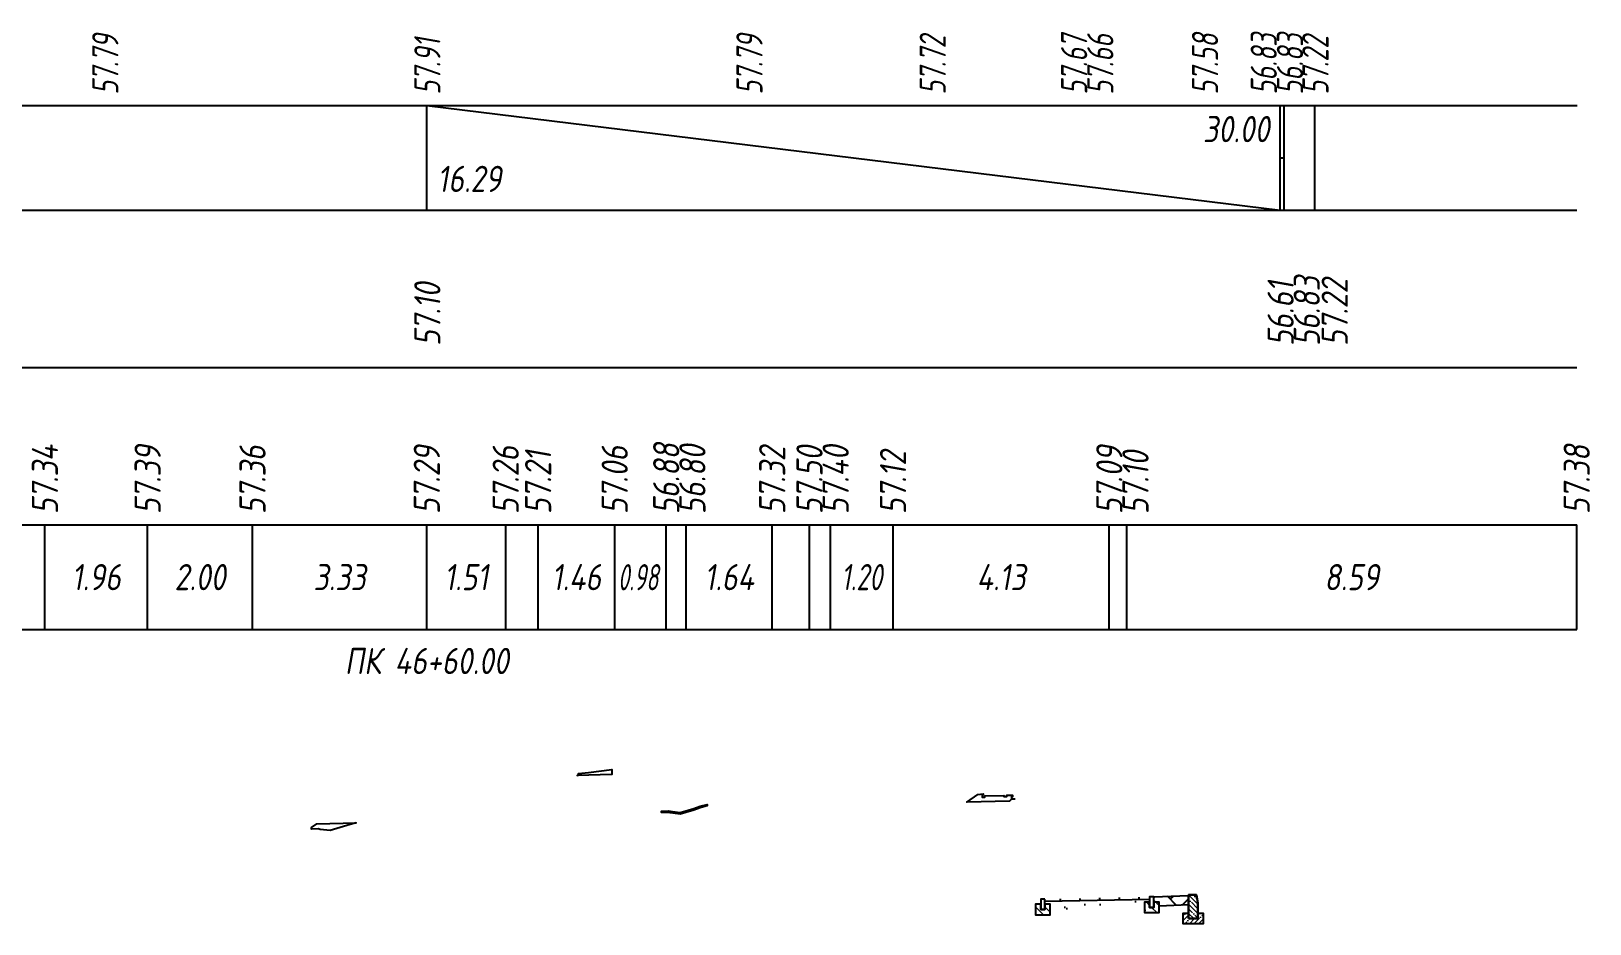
# Model space of a CAD drawing. Extents: x -717 to 1451, y -133302 to 233.
# Drawn here: x -209.5 to -60.7, y -73736.2 to -73651 of the extents above; entities that cross this region are included whole.
import ezdxf
from ezdxf.enums import TextEntityAlignment as Align

# ---------------------------------------------------------------- set-up
doc = ezdxf.new("R2010")
doc.units = 0
for name, color, linetype in [('КОД_399', 252, 'Continuous'), ('Код_510', 7, 'Continuous'), ('Код_514', 1, 'Continuous'), ('Код_516', 1, 'Continuous'), ('Объём_2650', 7, 'Continuous'), ('Подписи поперечников', 7, 'Continuous'), ('Таблица', 7, 'Continuous')]:
    doc.layers.add(name, color=color, linetype=linetype)
for name, color, linetype, true_color in [('Объём_2563', 7, 'Continuous', 0xff8000), ('Объём_2570', 7, 'Continuous', 0x80ff00), ('Объём_2600', 7, 'Continuous', 0x808000)]:
    doc.layers.add(name, color=color, linetype=linetype, true_color=true_color)
doc.styles.add('М', font='romand.shx', dxfattribs={"width": 0.8, "oblique": 10, "height": 2.5})

# ---------------------------------------------------------------- blocks, each defined once
blk = doc.blocks.new('БР100.30.18')
at = {"linetype": 'Continuous', "lineweight": 13}
h = blk.add_hatch(dxfattribs=at)
h.set_pattern_fill('ANSI35', scale=5)
h.set_pattern_definition([(45, (-1504.996, -4799.2297), (-0.88388348, 0.88388348), []), (45, (-1504.1121, -4799.2297), (-0.88388348, 0.88388348), [1.5625, -0.3125, 0, -0.3125])])
h.paths.add_polyline_path([(0.3, 3.47), (1.8, 3.47), (1.8, -1.03), (0, -1.03), (0, 1.97)])
h = blk.add_hatch(dxfattribs=at)
h.set_pattern_fill('ANSI35', scale=5, angle=90)
h.set_pattern_definition([(135, (-1504.996, -4800.7297), (-0.88388348, -0.88388348), []), (135, (-1504.996, -4799.8458), (-0.88388348, -0.88388348), [1.5625, -0.3125, 0, -0.3125])])
h.paths.add_polyline_path([(-1, -0.03), (0, -0.03), (0, -1.03), (1.8, -1.03), (1.8, -0.03), (2.8, -0.03), (2.8, -2.03), (-1, -2.03)])
at = {"color": 7, "lineweight": 30}
blk.add_lwpolyline([(1.8, -1.03), (0, -1.03), (0, 1.97), (0.3, 3.47), (1.8, 3.47)], close=True, dxfattribs=at)
at = {"linetype": 'Continuous'}
blk.add_lwpolyline([(0, -0.03), (-1, -0.03), (-1, -2.03), (2.8, -2.03), (2.8, -0.03), (1.8, -0.03)], dxfattribs=at)

msp = doc.modelspace()

# ---------------------------------------------------------------- hatches: boundary and pattern name
at = {"linetype": 'Continuous', "lineweight": 13}
h = msp.add_hatch(dxfattribs=at)
h.set_pattern_fill('ANSI35', scale=5, angle=90)
h.set_pattern_definition([(135, (-1933.6273, -8006.1763), (-0.883883476, -0.883883476), []), (135, (-1933.6273, -8005.2924), (-0.883883476, -0.883883476), [1.5625, -0.3125, 0, -0.3125])])
h.paths.add_polyline_path([(-112.181, -73734.304), (-112.68, -73734.304), (-112.681, -73734.804), (-113.081, -73734.804), (-113.081, -73734.304), (-113.581, -73734.304), (-113.581, -73735.304), (-112.181, -73735.304)])
at = {"linetype": 'Continuous'}
h = msp.add_hatch(dxfattribs=at)
h.set_pattern_fill('ANSI31', color=256, scale=15, angle=45, style=0)
h.set_pattern_definition([(90, (-1988.0683, -78687.2292), (-1.875, 3e-16), [])])
h.paths.add_polyline_path([(-112.681, -73733.804), (-102.685, -73733.598), (-102.685, -73733.798), (-112.681, -73733.997)])
at = {"linetype": 'Continuous', "lineweight": 13}
h = msp.add_hatch(dxfattribs=at)
h.set_pattern_fill('ANSI35', scale=5, angle=90)
h.set_pattern_definition([(135, (-1944.0228, -8005.9702), (-0.883883476, -0.883883476), []), (135, (-1944.0228, -8005.0863), (-0.883883476, -0.883883476), [1.5625, -0.3125, 0, -0.3125])])
h.paths.add_polyline_path([(-101.785, -73734.098), (-102.285, -73734.098), (-102.285, -73734.598), (-102.685, -73734.598), (-102.685, -73734.098), (-103.185, -73734.098), (-103.185, -73735.098), (-101.785, -73735.098)])
at = {"linetype": 'Continuous'}
h = msp.add_hatch(dxfattribs=at)
h.set_pattern_fill('AR-HBONE', color=253, scale=0.3)
h.set_pattern_definition([(45, (-375.6321, -79539.4477), (0, 1.69705627), [3.6, -1.2]), (135, (-374.7836, -79538.5992), (1e-16, 1.69705627), [3.6, -1.2])])
h.paths.add_polyline_path([(-102.685, -73733.598), (-102.685, -73734.598), (-102.685, -73734.598)])
h.paths.add_polyline_path([(-98.965, -73733.449), (-102.285, -73733.598), (-102.285, -73734.098), (-101.785, -73734.098), (-101.785, -73734.477), (-98.964, -73734.35)])
at = {"layer": 'КОД_399'}
h = msp.add_hatch(dxfattribs=at)
h.set_pattern_fill('AR-CONC', scale=0.7, angle=45, style=0)
h.set_pattern_definition([(95, (-1988.1503, -78687.3185), (3.860864, 3.2396496), [0.525, -5.775]), (40, (-1988.1503, -78687.3185), (-4.409945, 3.036377), [0.42, -4.62]), (145.45144, (-1987.8285, -78687.0485), (-0.549081, 6.2760265), [0.4461813, -4.907995]), (91.1842, (-1989.14, -78686.3285), (6.101854, 4.4632964), [0.7875, -8.6625]), (141.63564, (-1988.632, -78685.9566), (-0.1953, 9.447982), [0.669272, -7.361996]), (36.18416, (-1989.14, -78686.3285), (-0.1953, 9.447982), [0.63, -6.93]), (66, (-1988.3978, -78686.081), (4.947401, 0.9616773), [0.525, -5.775]), (11, (-1988.398, -78686.081), (-2.38496, 4.793659), [0.42, -4.62]), (116.45144, (-1987.9855, -78686.001), (2.562441, 5.7553363), [0.4461813, -4.907995]), (82.5, (-1988.1503, -78687.3185), (-1.5875523, 1.7079287), [0, -4.564, 0, -4.69, 0, -4.6375]), (52.5, (-1988.1503, -78687.3185), (-0.6501106, 3.2543661), [0, -2.674, 0, -4.459, 0, -1.7675]), (12.5, (-1989.254, -78688.4223), (2.7539272, 2.5306453), [0, -1.75, 0, -5.46, 0, -7.245]), (2.5, (-1989.749, -78688.9172), (2.3911299, 3.3821186), [0, -2.275, 0, -3.626, 0, -5.145])])
h.paths.add_polyline_path([(-112.181, -73734.304), (-112.681, -73734.304), (-112.681, -73733.997), (-102.685, -73733.798), (-102.685, -73734.098), (-103.185, -73734.098), (-103.185, -73734.558), (-112.181, -73734.737)])

# ---------------------------------------------------------------- linework, layer by layer
for points in [[(-113.081, -73734.304), (-113.581, -73734.304), (-113.581, -73735.304), (-112.181, -73735.304), (-112.181, -73734.304), (-112.681, -73734.304), (-112.681, -73734.804), (-113.081, -73734.804), (-113.081, -73734.304)], [(-112.681, -73733.804), (-113.081, -73733.804), (-113.081, -73734.804), (-112.681, -73734.804), (-112.681, -73733.804)], [(-112.681, -73733.997), (-102.685, -73733.798)], [(-102.685, -73734.098), (-103.185, -73734.098), (-103.185, -73735.098), (-101.785, -73735.098), (-101.785, -73734.098), (-102.285, -73734.098), (-102.285, -73734.598), (-102.685, -73734.598), (-102.685, -73734.098)], [(-102.285, -73733.598), (-102.685, -73733.598), (-102.685, -73734.598), (-102.285, -73734.598), (-102.285, -73733.598)], [(-102.285, -73733.598), (-98.965, -73733.449), (-98.964, -73734.35), (-101.785, -73734.477), (-101.785, -73734.098), (-102.285, -73734.098), (-102.285, -73733.598)]]:
    msp.add_lwpolyline(points)
at = {"layer": 'Код_510'}
for p, q in [((-208.147, -73708.084), (-208.147, -73698.084)), ((-198.343, -73708.084), (-198.343, -73698.084)), ((-188.33, -73708.084), (-188.33, -73698.084)), ((-171.691, -73708.084), (-171.691, -73698.084)), ((-164.156, -73708.084), (-164.156, -73698.084)), ((-161.061, -73708.084), (-161.061, -73698.084)), ((-153.75, -73708.084), (-153.75, -73698.084)), ((-148.83, -73708.084), (-148.83, -73698.084)), ((-146.934, -73708.084), (-146.934, -73698.084)), ((-138.713, -73708.084), (-138.713, -73698.084)), ((-135.151, -73708.084), (-135.151, -73698.084)), ((-133.162, -73708.084), (-133.162, -73698.084)), ((-127.176, -73708.084), (-127.176, -73698.084)), ((-106.528, -73708.084), (-106.528, -73698.084)), ((-104.869, -73708.084), (-104.869, -73698.084)), ((-61.903, -73708.084), (-61.903, -73698.084))]:
    msp.add_line(p, q, dxfattribs=at)
at = {"layer": 'Код_516'}
for p, q in [((-171.691, -73668.084), (-171.691, -73658.084)), ((-171.691, -73658.084), (-90.228, -73668.084)), ((-90.228, -73668.084), (-90.228, -73658.084)), ((-90.228, -73668.084), (-90.228, -73658.084)), ((-89.834, -73668.084), (-89.834, -73658.084)), ((-86.903, -73668.084), (-86.903, -73658.084)), ((-90.228, -73663.084), (-89.834, -73663.084))]:
    msp.add_line(p, q, dxfattribs=at)
at = {"layer": 'Объём_2563', "flags": 128}
msp.add_lwpolyline([(-116.063, -73724.462), (-120.146, -73724.544), (-119.079, -73723.833), (-118.582, -73723.771), (-118.582, -73723.871), (-118.682, -73723.871), (-118.682, -73724.071), (-118.402, -73724.071), (-118.402, -73723.959), (-116.603, -73723.922), (-116.603, -73724.03), (-116.323, -73724.03), (-116.323, -73723.905), (-115.759, -73723.88), (-115.759, -73724.043), (-115.859, -73724.043), (-115.859, -73724.243), (-115.578, -73724.243), (-115.579, -73724.273), (-115.879, -73724.279), (-116.063, -73724.462), (-116.063, -73724.462)], dxfattribs=at)
at = {"layer": 'Объём_2570', "flags": 128}
msp.add_lwpolyline([(-144.919, -73724.918), (-145.587, -73725.103), (-146.208, -73725.32), (-147.501, -73725.689), (-148.456, -73725.578), (-148.627, -73725.54), (-149.281, -73725.553), (-149.281, -73725.403), (-148.627, -73725.39), (-148.456, -73725.428), (-147.501, -73725.539), (-146.208, -73725.17), (-145.587, -73724.953), (-144.919, -73724.768), (-144.919, -73724.918), (-144.919, -73724.918)], dxfattribs=at)
at = {"layer": 'Объём_2600', "flags": 128}
msp.add_lwpolyline([(-179.007, -73726.677), (-179.628, -73726.894), (-180.921, -73727.263), (-181.875, -73727.152), (-182.046, -73727.115), (-182.701, -73727.127), (-182.701, -73726.977), (-182.188, -73726.635), (-178.446, -73726.523), (-179.007, -73726.677), (-179.007, -73726.677)], dxfattribs=at)
at = {"layer": 'Объём_2650', "color": 6, "flags": 128}
msp.add_lwpolyline([(-154.029, -73721.915), (-157.326, -73722.014), (-157.219, -73721.984), (-157.219, -73721.834), (-156.238, -73721.73), (-154.029, -73721.449), (-154.029, -73721.915), (-154.029, -73721.915)], dxfattribs=at)
at = {"layer": 'Таблица'}
for p, q in [((-292.131, -73658.084), (-61.849, -73658.084)), ((-292.186, -73668.084), (-61.903, -73668.084)), ((-292.186, -73683.084), (-61.903, -73683.084)), ((-292.186, -73698.084), (-61.903, -73698.084)), ((-292.186, -73708.084), (-61.903, -73708.084))]:
    msp.add_line(p, q, dxfattribs=at)

# ---------------------------------------------------------------- block references
at = {"lineweight": 18, "xscale": -0.5, "yscale": 0.5, "zscale": 0.5, "rotation": 0.05553677703885818}
msp.add_blockref('БР100.30.18', (-98.063, -73735.147), dxfattribs=at)

# ---------------------------------------------------------------- texts
at = {"layer": 'Код_510', "style": 'М', "oblique": 10, "width": 0.8}
for s, p in [('57.34', (-208.147, -73697.084)), ('57.39', (-198.343, -73697.084)), ('57.36', (-188.33, -73697.084)), ('57.29', (-171.691, -73697.084)), ('57.26', (-164.156, -73697.084)), ('57.21', (-161.061, -73697.084)), ('57.06', (-153.75, -73697.084)), ('56.88', (-148.83, -73697.084)), ('56.80', (-146.33, -73697.084)), ('57.32', (-138.713, -73697.084)), ('57.50', (-135.151, -73697.084)), ('57.40', (-132.651, -73697.084)), ('57.12', (-127.176, -73697.084)), ('57.09', (-106.528, -73697.084)), ('57.10', (-104.028, -73697.084)), ('57.38', (-61.903, -73697.084))]:
    msp.add_text(s, height=2.5, rotation=90, dxfattribs=at).set_placement(p, align=Align.MIDDLE_LEFT)
at = {"layer": 'Код_510', "style": 'М', "oblique": 10}
for s, width, p in [('1.96', 0.8, (-203.245, -73703.084)), ('2.00', 0.8, (-193.337, -73703.084)), ('3.33', 0.8, (-180.011, -73703.084)), ('1.51', 0.8, (-167.924, -73703.084)), ('1.46', 0.8, (-157.406, -73703.084)), ('0.98', 0.6, (-151.506, -73703.093)), ('1.64', 0.8, (-142.824, -73703.084)), ('1.20', 0.7, (-130.169, -73703.084)), ('4.13', 0.8, (-116.852, -73703.084)), ('8.59', 0.8, (-83.386, -73703.084))]:
    msp.add_text(s, height=2.5, dxfattribs=dict(at, width=width)).set_placement(p, align=Align.MIDDLE_CENTER)
at = {"layer": 'Код_514', "style": 'М', "oblique": 10, "width": 0.7}
for s, p in [('57.67', (-109.887, -73657.044)), ('57.58', (-97.387, -73657.044)), ('56.83', (-91.78, -73657.044)), ('56.83', (-89.28, -73657.044)), ('57.79', (-202.387, -73657.044)), ('57.91', (-171.637, -73657.044)), ('57.79', (-140.887, -73657.044)), ('57.72', (-123.387, -73657.044)), ('57.66', (-107.387, -73657.044)), ('57.22', (-86.849, -73657.044))]:
    msp.add_text(s, height=2.5, rotation=90, dxfattribs=at).set_placement(p, align=Align.MIDDLE_LEFT)
at = {"layer": 'Код_516', "style": 'М', "oblique": 10, "width": 0.8}
msp.add_text('30.00', height=2.5, dxfattribs=at).set_placement((-91.228, -73659.084), align=Align.TOP_RIGHT)
msp.add_text('16.29', height=2.5, dxfattribs=at).set_placement((-170.691, -73667.084), align=Align.BOTTOM_LEFT)
for s, p in [('57.10', (-171.637, -73681.033)), ('56.61', (-90.174, -73681.033)), ('56.83', (-87.674, -73681.033)), ('57.22', (-85.009, -73681.033))]:
    msp.add_text(s, height=2.5, rotation=90, dxfattribs=at).set_placement(p, align=Align.MIDDLE_LEFT)
at = {"layer": 'Подписи поперечников', "style": 'М', "oblique": 10, "width": 0.8}
msp.add_text('ПК 46+60.00', height=2.5, dxfattribs=at).set_placement((-171.691, -73713.084), align=Align.BOTTOM_CENTER)

doc.saveas('drawing.dxf')
